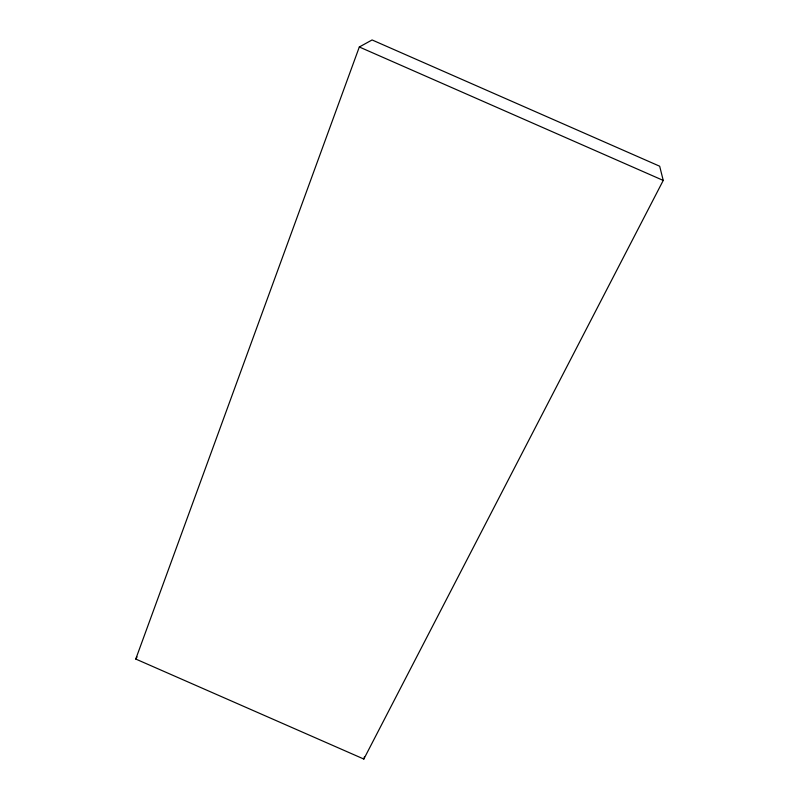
<?xml version="1.0" encoding="UTF-8"?>
<svg xmlns="http://www.w3.org/2000/svg" width="799" height="799" viewBox="0 0 799 799"><rect width="100%" height="100%" fill="white"/><g stroke="black" fill="none" stroke-linecap="round" stroke-linejoin="round"><path stroke-width="1.2" d="M363.835 759.05L663.24 180.424L659.674 166.222L372.084 39.95L359.32 46.991L135.76 659.045L363.835 759.05L364.494 756.673M135.76 659.045L137.058 656.948M359.32 46.991L663.24 180.424"/></g></svg>
